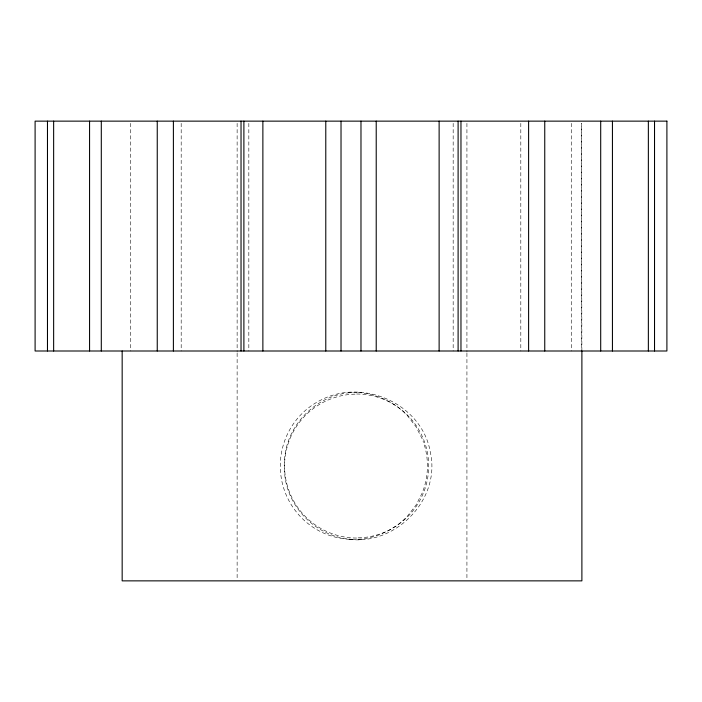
<?xml version="1.0" encoding="UTF-8"?>
<svg xmlns="http://www.w3.org/2000/svg" width="702" height="702" viewBox="0 0 702 702"><rect width="100%" height="100%" fill="white"/><g stroke="black" fill="none" stroke-linecap="round" stroke-linejoin="round"><path stroke-width="0.53" stroke-dasharray="3.51 2.63" d="M423.06 490.654L423.789 488.645A68.787 64.716 -90 0 0 423.806 443.208L423.06 441.207M422.209 492.997L415.865 505.326L407.309 516.26A75.211 73.394 -90 0 1 396.849 525.403L389.005 530.352L380.607 534.283A74.552 74.219 90 0 1 367.278 538.144C352.141 541.031 336.153 539.031 322.218 532.449A74.236 73.324 90 0 1 310.363 525.412L306.73 522.578A74.236 72.446 -90 0 1 297.007 512.793L294.199 509.143A72.385 69.507 90 0 1 281.555 479.712L280.853 475.149A69.954 65.821 90 0 1 280.853 456.712L281.572 452.158A72.385 69.507 90 0 1 294.208 422.727L297.007 419.068A74.236 72.446 90 0 1 306.73 409.284L310.363 406.449A74.236 73.324 90 0 1 322.218 399.412C364.452 378.273 422.332 404.65 430.308 452.158C441.058 499.219 396.007 545.542 348.859 539.303M348.859 392.558L352.465 392.558C318.26 394.033 288.294 422.744 284.793 456.712A61.311 49.93 -90 0 0 284.793 475.149C288.276 509.117 318.26 537.837 352.465 539.303M353.475 392.409L361.723 392.558M358.099 539.303L361.723 539.303M356.625 538.048L354.361 538.013A72.236 71.937 8.8 0 1 284.582 464.856A72.236 71.937 8.8 0 1 356.625 394.129M358.099 392.558C371.981 393.462 385.556 398.315 396.849 406.449A75.211 73.394 90 0 1 407.309 415.602L415.865 426.535L422.209 438.864M581.888 351L581.44 123.333L581.44 351M571.261 123.333L571.261 351M520.814 123.333L520.814 351M466.927 123.333L466.927 352.097M466.927 353.185L466.927 578.667M453.167 123.333L453.167 351M248.833 123.333L248.833 351M237.127 123.333L237.127 352.097M237.127 353.185L237.127 578.667M181.186 123.333L181.186 351M130.739 123.333L130.739 351M356.625 394.006A72.236 71.937 8.8 0 1 428.676 466.031A72.236 71.937 8.8 0 1 356.625 537.881"/><path stroke-width="1.05" d="M654.527 121.139L654.527 351M648.358 121.139L648.358 351M612.434 121.139L612.434 351M600.701 121.139L600.701 351M581.888 351L581.888 580.861L122.166 580.861L122.166 351M544.752 121.139L544.752 351M528.606 121.139L528.606 351M460.968 121.139L460.968 351M458.108 121.139L458.108 351M439.127 121.139L439.127 351M376.219 121.139L376.219 351M360.977 121.139L360.977 351M341.023 121.139L341.023 351M325.781 121.139L325.781 351M262.873 121.139L262.873 351M243.892 121.139L243.892 351M241.032 121.139L241.032 351M173.394 121.139L173.394 351M157.248 121.139L157.248 351M101.299 121.139L101.299 351M89.566 121.139L89.566 351M53.642 121.139L53.642 351M47.473 121.139L47.473 351M666.9 121.139L35.1 121.139L35.1 351L666.9 351L666.9 121.139"/></g></svg>
